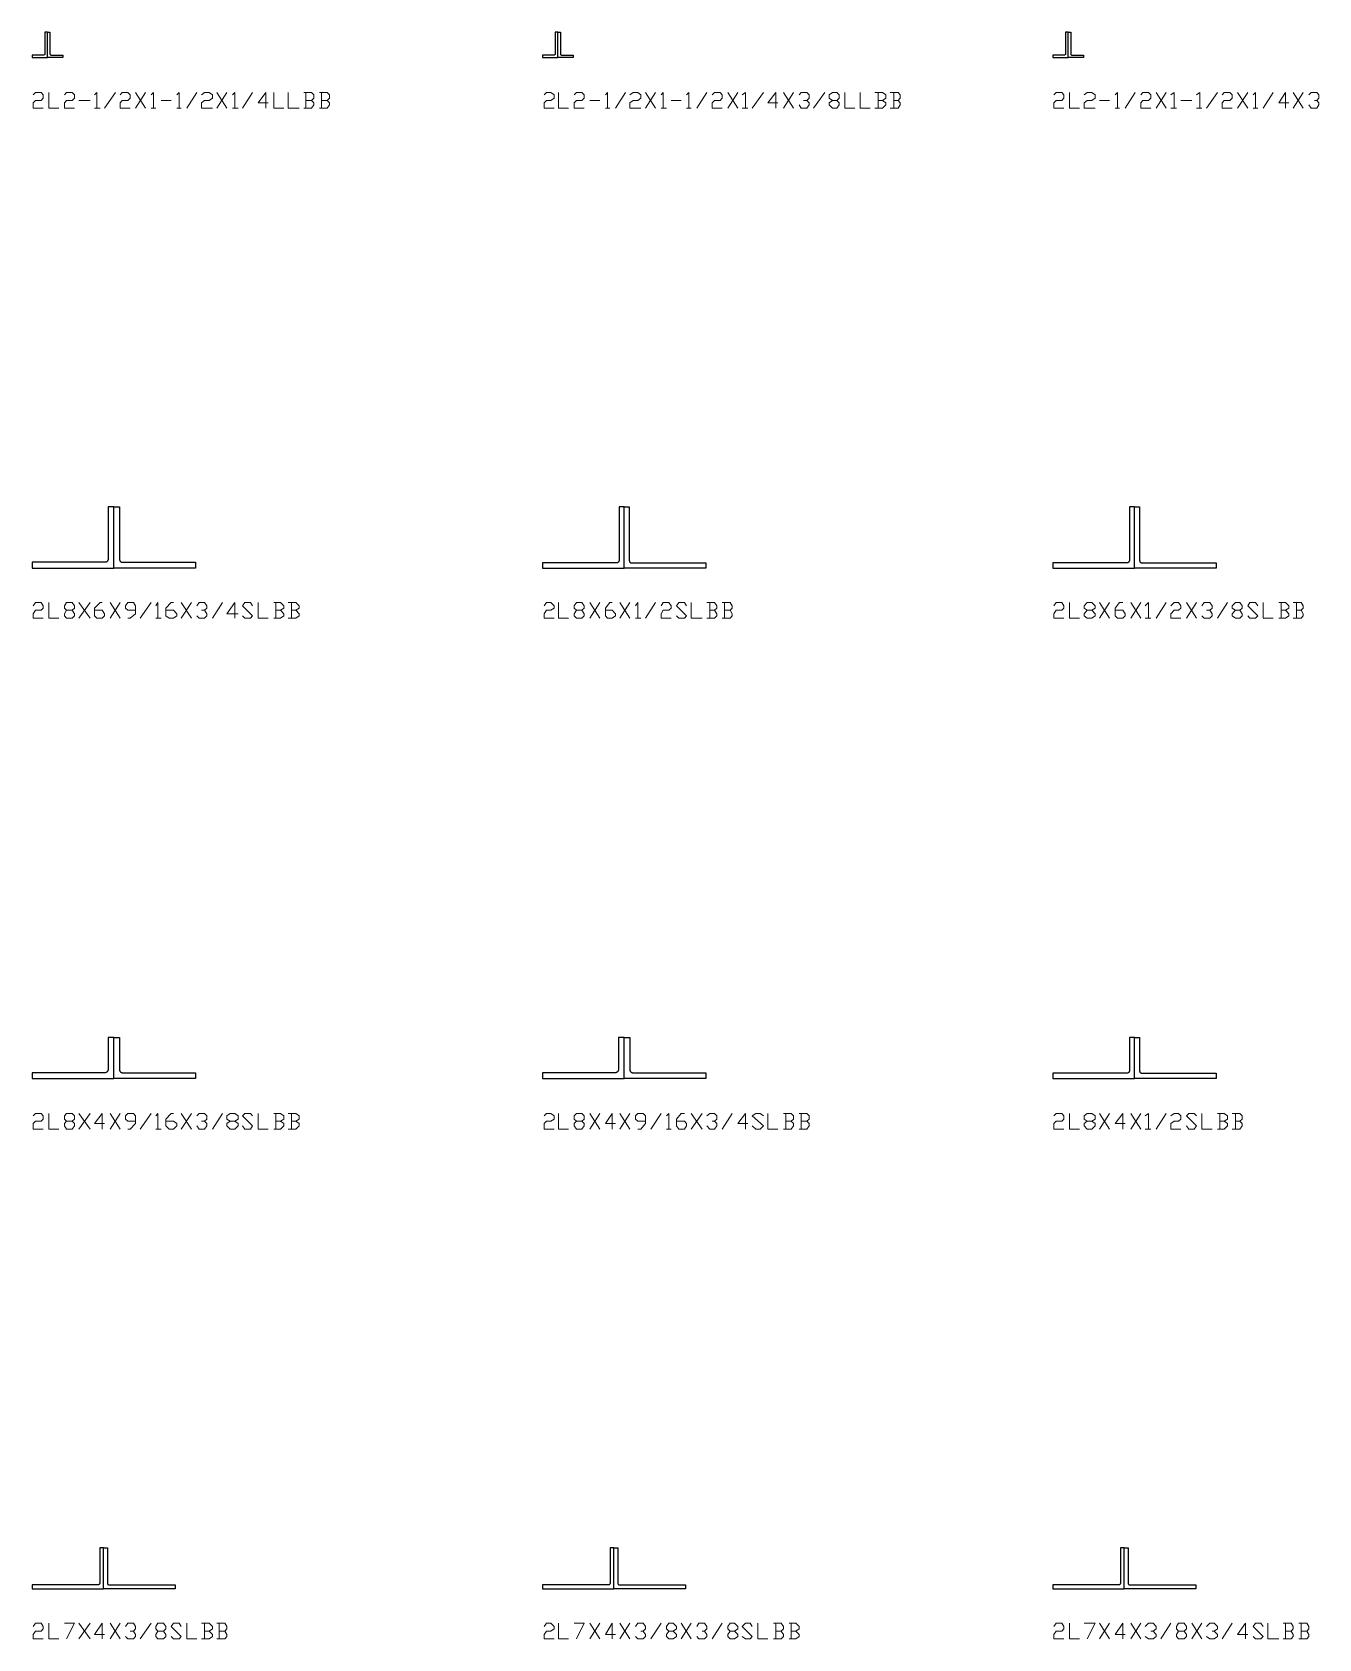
# Model space of a CAD drawing. Header units: inches. Extents: x 0 to 985, y -1555 to 12.
# Drawn here: x 250 to 376.1, y -1154.9 to -997.5 of the extents above; entities that cross this region are included whole.
import ezdxf

# ---------------------------------------------------------------- set-up
doc = ezdxf.new("R2010")
doc.units = ezdxf.units.IN
doc.header["$MEASUREMENT"] = 0
doc.layers.add('AISC_STEEL', color=7, linetype='Continuous')

msp = doc.modelspace()

# ---------------------------------------------------------------- linework, layer by layer
at = {"color": 3, "lineweight": 0}
for points in [[(250.11, -1003.65), (250.33, -1003.43), (250.87, -1003.43), (251.09, -1003.65), (251.09, -1003.98), (250.87, -1004.19), (250.33, -1004.19), (250.11, -1004.41), (250.11, -1004.96), (251.09, -1004.96)], [(251.64, -1003.43), (251.64, -1004.96), (252.62, -1004.96)], [(253.16, -1003.65), (253.38, -1003.43), (253.93, -1003.43), (254.15, -1003.65), (254.15, -1003.98), (253.93, -1004.19), (253.38, -1004.19), (253.16, -1004.41), (253.16, -1004.96), (254.15, -1004.96)], [(254.58, -1004.19), (255.67, -1004.19)], [(256.11, -1003.65), (256.33, -1003.43), (256.33, -1004.96)], [(257.09, -1004.96), (258.18, -1003.43)], [(258.62, -1003.65), (258.83, -1003.43), (259.38, -1003.43), (259.6, -1003.65), (259.6, -1003.98), (259.38, -1004.19), (258.83, -1004.19), (258.62, -1004.41), (258.62, -1004.96), (259.6, -1004.96)], [(260.14, -1004.96), (261.12, -1003.43)], [(260.14, -1003.43), (261.12, -1004.96)], [(261.67, -1003.65), (261.89, -1003.43), (261.89, -1004.96)], [(262.65, -1004.19), (263.63, -1004.19)], [(264.18, -1003.65), (264.4, -1003.43), (264.4, -1004.96)], [(265.16, -1004.96), (266.14, -1003.43)], [(266.58, -1003.65), (266.9, -1003.43), (267.34, -1003.43), (267.67, -1003.65), (267.67, -1003.98), (267.34, -1004.19), (266.9, -1004.19), (266.58, -1004.41), (266.58, -1004.96), (267.67, -1004.96)], [(268.1, -1004.96), (269.09, -1003.43)], [(268.1, -1003.43), (269.09, -1004.96)], [(269.63, -1003.65), (269.85, -1003.43), (269.85, -1004.96)], [(270.61, -1004.96), (271.59, -1003.43)], [(273.12, -1004.41), (272.14, -1004.41), (272.9, -1003.43), (272.9, -1004.96)], [(273.67, -1003.43), (273.67, -1004.96), (274.65, -1004.96)], [(275.08, -1003.43), (275.08, -1004.96), (276.17, -1004.96)], [(277.37, -1004.19), (277.59, -1003.98), (277.59, -1003.65), (277.37, -1003.43), (276.61, -1003.43)], [(276.61, -1004.96), (277.37, -1004.96), (277.59, -1004.63), (277.59, -1004.41), (277.37, -1004.19), (276.83, -1004.19)], [(276.83, -1003.43), (276.83, -1004.96)], [(278.9, -1004.19), (279.12, -1003.98), (279.12, -1003.65), (278.9, -1003.43), (278.14, -1003.43)], [(278.14, -1004.96), (278.9, -1004.96), (279.12, -1004.63), (279.12, -1004.41), (278.9, -1004.19), (278.35, -1004.19)], [(278.35, -1003.43), (278.35, -1004.96)], [(300.17, -1003.65), (300.38, -1003.43), (300.82, -1003.43), (301.15, -1003.65), (301.15, -1003.98), (300.82, -1004.19), (300.38, -1004.19), (300.17, -1004.41), (300.17, -1004.96), (301.15, -1004.96)], [(301.58, -1003.43), (301.58, -1004.96), (302.56, -1004.96)], [(303.11, -1003.65), (303.33, -1003.43), (303.87, -1003.43), (304.09, -1003.65), (304.09, -1003.98), (303.87, -1004.19), (303.33, -1004.19), (303.11, -1004.41), (303.11, -1004.96), (304.09, -1004.96)], [(304.64, -1004.19), (305.62, -1004.19)], [(306.16, -1003.65), (306.38, -1003.43), (306.38, -1004.96)], [(307.14, -1004.96), (308.13, -1003.43)], [(308.56, -1003.65), (308.89, -1003.43), (309.33, -1003.43), (309.65, -1003.65), (309.65, -1003.98), (309.33, -1004.19), (308.89, -1004.19), (308.56, -1004.41), (308.56, -1004.96), (309.65, -1004.96)], [(310.09, -1004.96), (311.07, -1003.43)], [(310.09, -1003.43), (311.07, -1004.96)], [(311.62, -1003.65), (311.83, -1003.43), (311.83, -1004.96)], [(312.6, -1004.19), (313.58, -1004.19)], [(314.12, -1003.65), (314.34, -1003.43), (314.34, -1004.96)], [(315.11, -1004.96), (316.09, -1003.43)], [(316.63, -1003.65), (316.85, -1003.43), (317.4, -1003.43), (317.61, -1003.65), (317.61, -1003.98), (317.4, -1004.19), (316.85, -1004.19), (316.63, -1004.41), (316.63, -1004.96), (317.61, -1004.96)], [(318.16, -1004.96), (319.14, -1003.43)], [(318.16, -1003.43), (319.14, -1004.96)], [(319.58, -1003.65), (319.9, -1003.43), (319.9, -1004.96)], [(320.56, -1004.96), (321.65, -1003.43)], [(323.07, -1004.41), (322.08, -1004.41), (322.85, -1003.43), (322.85, -1004.96)], [(323.61, -1004.96), (324.59, -1003.43)], [(323.61, -1003.43), (324.59, -1004.96)], [(325.14, -1003.65), (325.36, -1003.43), (325.9, -1003.43), (326.12, -1003.65), (326.12, -1003.98), (325.9, -1004.19), (325.57, -1004.19)], [(325.9, -1004.19), (326.12, -1004.41), (326.12, -1004.63), (325.9, -1004.96), (325.36, -1004.96), (325.14, -1004.63)], [(326.56, -1004.96), (327.65, -1003.43)], [(328.85, -1004.19), (329.06, -1004.41), (329.06, -1004.63), (328.85, -1004.96), (328.41, -1004.96), (328.08, -1004.63), (328.08, -1004.41), (328.41, -1004.19), (328.85, -1004.19), (329.06, -1003.98), (329.06, -1003.65), (328.85, -1003.43), (328.41, -1003.43), (328.08, -1003.65), (328.08, -1003.98), (328.41, -1004.19)], [(329.61, -1003.43), (329.61, -1004.96), (330.59, -1004.96)], [(331.14, -1003.43), (331.14, -1004.96), (332.12, -1004.96)], [(333.32, -1004.19), (333.64, -1003.98), (333.64, -1003.65), (333.32, -1003.43), (332.55, -1003.43)], [(332.55, -1004.96), (333.32, -1004.96), (333.64, -1004.63), (333.64, -1004.41), (333.32, -1004.19), (332.88, -1004.19)], [(332.88, -1003.43), (332.88, -1004.96)], [(334.84, -1004.19), (335.06, -1003.98), (335.06, -1003.65), (334.84, -1003.43), (334.08, -1003.43)], [(334.08, -1004.96), (334.84, -1004.96), (335.06, -1004.63), (335.06, -1004.41), (334.84, -1004.19), (334.41, -1004.19)], [(334.41, -1003.43), (334.41, -1004.96)], [(350.11, -1003.65), (350.33, -1003.43), (350.87, -1003.43), (351.09, -1003.65), (351.09, -1003.98), (350.87, -1004.19), (350.33, -1004.19), (350.11, -1004.41), (350.11, -1004.96), (351.09, -1004.96)], [(351.64, -1003.43), (351.64, -1004.96), (352.62, -1004.96)], [(353.06, -1003.65), (353.38, -1003.43), (353.82, -1003.43), (354.15, -1003.65), (354.15, -1003.98), (353.82, -1004.19), (353.38, -1004.19), (353.06, -1004.41), (353.06, -1004.96), (354.15, -1004.96)], [(354.58, -1004.19), (355.56, -1004.19)], [(356.11, -1003.65), (356.33, -1003.43), (356.33, -1004.96)], [(357.09, -1004.96), (358.07, -1003.43)], [(358.62, -1003.65), (358.83, -1003.43), (359.38, -1003.43), (359.6, -1003.65), (359.6, -1003.98), (359.38, -1004.19), (358.83, -1004.19), (358.62, -1004.41), (358.62, -1004.96), (359.6, -1004.96)], [(360.14, -1004.96), (361.12, -1003.43)], [(360.14, -1003.43), (361.12, -1004.96)], [(361.56, -1003.65), (361.89, -1003.43), (361.89, -1004.96)], [(362.54, -1004.19), (363.63, -1004.19)], [(364.07, -1003.65), (364.4, -1003.43), (364.4, -1004.96)], [(365.05, -1004.96), (366.14, -1003.43)], [(366.58, -1003.65), (366.8, -1003.43), (367.34, -1003.43), (367.56, -1003.65), (367.56, -1003.98), (367.34, -1004.19), (366.8, -1004.19), (366.58, -1004.41), (366.58, -1004.96), (367.56, -1004.96)], [(368.1, -1004.96), (369.09, -1003.43)], [(368.1, -1003.43), (369.09, -1004.96)], [(369.63, -1003.65), (369.85, -1003.43), (369.85, -1004.96)], [(370.61, -1004.96), (371.59, -1003.43)], [(373.12, -1004.41), (372.14, -1004.41), (372.79, -1003.43), (372.79, -1004.96)], [(373.56, -1004.96), (374.54, -1003.43)], [(373.56, -1003.43), (374.54, -1004.96)], [(375.08, -1003.65), (375.3, -1003.43), (375.85, -1003.43), (376.07, -1003.65), (376.07, -1003.98), (375.85, -1004.19), (375.63, -1004.19)], [(375.85, -1004.19), (376.07, -1004.41), (376.07, -1004.63), (375.85, -1004.96), (375.3, -1004.96), (375.08, -1004.63)], [(256.11, -1004.96), (256.65, -1004.96)], [(261.67, -1004.96), (262.11, -1004.96)], [(264.18, -1004.96), (264.61, -1004.96)], [(269.63, -1004.96), (270.18, -1004.96)], [(306.16, -1004.96), (306.6, -1004.96)], [(311.62, -1004.96), (312.16, -1004.96)], [(314.12, -1004.96), (314.56, -1004.96)], [(319.58, -1004.96), (320.12, -1004.96)], [(356.11, -1004.96), (356.54, -1004.96)], [(361.56, -1004.96), (362.11, -1004.96)], [(364.07, -1004.96), (364.61, -1004.96)], [(369.63, -1004.96), (370.07, -1004.96)], [(250.11, -1053.7), (250.33, -1053.38), (250.87, -1053.38), (251.09, -1053.7), (251.09, -1053.92), (250.87, -1054.14), (250.33, -1054.14), (250.11, -1054.47), (250.11, -1054.9), (251.09, -1054.9)], [(251.64, -1053.38), (251.64, -1054.9), (252.62, -1054.9)], [(253.93, -1054.14), (254.15, -1054.47), (254.15, -1054.68), (253.93, -1054.9), (253.38, -1054.9), (253.16, -1054.68), (253.16, -1054.47), (253.38, -1054.14), (253.93, -1054.14), (254.15, -1053.92), (254.15, -1053.7), (253.93, -1053.38), (253.38, -1053.38), (253.16, -1053.7), (253.16, -1053.92), (253.38, -1054.14)], [(254.58, -1054.9), (255.67, -1053.38)], [(254.58, -1053.38), (255.67, -1054.9)], [(256.11, -1054.14), (256.87, -1054.14), (257.09, -1054.47), (257.09, -1054.68), (256.87, -1054.9), (256.33, -1054.9), (256.11, -1054.68), (256.11, -1053.92), (256.65, -1053.38), (256.87, -1053.38)], [(257.64, -1054.9), (258.62, -1053.38)], [(257.64, -1053.38), (258.62, -1054.9)], [(259.38, -1054.9), (259.6, -1054.9), (260.14, -1054.47), (260.14, -1053.7), (259.93, -1053.38), (259.38, -1053.38), (259.16, -1053.7), (259.16, -1053.92), (259.38, -1054.14), (260.14, -1054.14)], [(260.58, -1054.9), (261.67, -1053.38)], [(262.11, -1053.7), (262.32, -1053.38), (262.32, -1054.9)], [(263.09, -1054.14), (263.85, -1054.14), (264.18, -1054.47), (264.18, -1054.68), (263.85, -1054.9), (263.41, -1054.9), (263.09, -1054.68), (263.09, -1053.92), (263.63, -1053.38), (263.85, -1053.38)], [(264.61, -1054.9), (265.6, -1053.38)], [(264.61, -1053.38), (265.6, -1054.9)], [(266.14, -1053.7), (266.36, -1053.38), (266.9, -1053.38), (267.12, -1053.7), (267.12, -1053.92), (266.9, -1054.14), (266.58, -1054.14)], [(266.9, -1054.14), (267.12, -1054.47), (267.12, -1054.68), (266.9, -1054.9), (266.36, -1054.9), (266.14, -1054.68)], [(267.67, -1054.9), (268.65, -1053.38)], [(270.18, -1054.47), (269.09, -1054.47), (269.85, -1053.38), (269.85, -1054.9)], [(270.61, -1054.68), (270.83, -1054.9), (271.38, -1054.9), (271.59, -1054.68), (270.61, -1053.7), (270.83, -1053.38), (271.38, -1053.38), (271.59, -1053.7)], [(272.14, -1053.38), (272.14, -1054.9), (273.12, -1054.9)], [(274.32, -1054.14), (274.65, -1053.92), (274.65, -1053.7), (274.32, -1053.38), (273.67, -1053.38)], [(273.67, -1054.9), (274.32, -1054.9), (274.65, -1054.68), (274.65, -1054.47), (274.32, -1054.14), (273.88, -1054.14)], [(273.88, -1053.38), (273.88, -1054.9)], [(275.85, -1054.14), (276.17, -1053.92), (276.17, -1053.7), (275.85, -1053.38), (275.08, -1053.38)], [(275.08, -1054.9), (275.85, -1054.9), (276.17, -1054.68), (276.17, -1054.47), (275.85, -1054.14), (275.41, -1054.14)], [(275.41, -1053.38), (275.41, -1054.9)], [(300.17, -1053.7), (300.38, -1053.38), (300.82, -1053.38), (301.15, -1053.7), (301.15, -1053.92), (300.82, -1054.14), (300.38, -1054.14), (300.17, -1054.47), (300.17, -1054.9), (301.15, -1054.9)], [(301.58, -1053.38), (301.58, -1054.9), (302.56, -1054.9)], [(303.87, -1054.14), (304.09, -1054.47), (304.09, -1054.68), (303.87, -1054.9), (303.33, -1054.9), (303.11, -1054.68), (303.11, -1054.47), (303.33, -1054.14), (303.87, -1054.14), (304.09, -1053.92), (304.09, -1053.7), (303.87, -1053.38), (303.33, -1053.38), (303.11, -1053.7), (303.11, -1053.92), (303.33, -1054.14)], [(304.64, -1054.9), (305.62, -1053.38)], [(304.64, -1053.38), (305.62, -1054.9)], [(306.16, -1054.14), (306.82, -1054.14), (307.14, -1054.47), (307.14, -1054.68), (306.82, -1054.9), (306.38, -1054.9), (306.16, -1054.68), (306.16, -1053.92), (306.6, -1053.38), (306.82, -1053.38)], [(307.58, -1054.9), (308.56, -1053.38)], [(307.58, -1053.38), (308.56, -1054.9)], [(309.11, -1053.7), (309.33, -1053.38), (309.33, -1054.9)], [(310.09, -1054.9), (311.07, -1053.38)], [(311.62, -1053.7), (311.83, -1053.38), (312.38, -1053.38), (312.6, -1053.7), (312.6, -1053.92), (312.38, -1054.14), (311.83, -1054.14), (311.62, -1054.47), (311.62, -1054.9), (312.6, -1054.9)], [(313.14, -1054.68), (313.36, -1054.9), (313.91, -1054.9), (314.12, -1054.68), (313.14, -1053.7), (313.36, -1053.38), (313.91, -1053.38), (314.12, -1053.7)], [(314.56, -1053.38), (314.56, -1054.9), (315.65, -1054.9)], [(316.85, -1054.14), (317.07, -1053.92), (317.07, -1053.7), (316.85, -1053.38), (316.09, -1053.38)], [(316.09, -1054.9), (316.85, -1054.9), (317.07, -1054.68), (317.07, -1054.47), (316.85, -1054.14), (316.41, -1054.14)], [(316.41, -1053.38), (316.41, -1054.9)], [(318.38, -1054.14), (318.59, -1053.92), (318.59, -1053.7), (318.38, -1053.38), (317.61, -1053.38)], [(317.61, -1054.9), (318.38, -1054.9), (318.59, -1054.68), (318.59, -1054.47), (318.38, -1054.14), (317.83, -1054.14)], [(317.83, -1053.38), (317.83, -1054.9)], [(350.11, -1053.7), (350.33, -1053.38), (350.87, -1053.38), (351.09, -1053.7), (351.09, -1053.92), (350.87, -1054.14), (350.33, -1054.14), (350.11, -1054.47), (350.11, -1054.9), (351.09, -1054.9)], [(351.64, -1053.38), (351.64, -1054.9), (352.62, -1054.9)], [(353.82, -1054.14), (354.15, -1054.47), (354.15, -1054.68), (353.82, -1054.9), (353.38, -1054.9), (353.06, -1054.68), (353.06, -1054.47), (353.38, -1054.14), (353.82, -1054.14), (354.15, -1053.92), (354.15, -1053.7), (353.82, -1053.38), (353.38, -1053.38), (353.06, -1053.7), (353.06, -1053.92), (353.38, -1054.14)], [(354.58, -1054.9), (355.56, -1053.38)], [(354.58, -1053.38), (355.56, -1054.9)], [(356.11, -1054.14), (356.87, -1054.14), (357.09, -1054.47), (357.09, -1054.68), (356.87, -1054.9), (356.33, -1054.9), (356.11, -1054.68), (356.11, -1053.92), (356.54, -1053.38), (356.87, -1053.38)], [(357.64, -1054.9), (358.62, -1053.38)], [(357.64, -1053.38), (358.62, -1054.9)], [(359.05, -1053.7), (359.38, -1053.38), (359.38, -1054.9)], [(360.14, -1054.9), (361.12, -1053.38)], [(361.56, -1053.7), (361.89, -1053.38), (362.32, -1053.38), (362.54, -1053.7), (362.54, -1053.92), (362.32, -1054.14), (361.89, -1054.14), (361.56, -1054.47), (361.56, -1054.9), (362.54, -1054.9)], [(363.09, -1054.9), (364.07, -1053.38)], [(363.09, -1053.38), (364.07, -1054.9)], [(364.61, -1053.7), (364.83, -1053.38), (365.38, -1053.38), (365.6, -1053.7), (365.6, -1053.92), (365.38, -1054.14), (365.05, -1054.14)], [(365.38, -1054.14), (365.6, -1054.47), (365.6, -1054.68), (365.38, -1054.9), (364.83, -1054.9), (364.61, -1054.68)], [(366.14, -1054.9), (367.12, -1053.38)], [(368.32, -1054.14), (368.54, -1054.47), (368.54, -1054.68), (368.32, -1054.9), (367.89, -1054.9), (367.56, -1054.68), (367.56, -1054.47), (367.89, -1054.14), (368.32, -1054.14), (368.54, -1053.92), (368.54, -1053.7), (368.32, -1053.38), (367.89, -1053.38), (367.56, -1053.7), (367.56, -1053.92), (367.89, -1054.14)], [(369.09, -1054.68), (369.3, -1054.9), (369.85, -1054.9), (370.07, -1054.68), (369.09, -1053.7), (369.3, -1053.38), (369.85, -1053.38), (370.07, -1053.7)], [(370.61, -1053.38), (370.61, -1054.9), (371.59, -1054.9)], [(372.79, -1054.14), (373.12, -1053.92), (373.12, -1053.7), (372.79, -1053.38), (372.14, -1053.38)], [(372.14, -1054.9), (372.79, -1054.9), (373.12, -1054.68), (373.12, -1054.47), (372.79, -1054.14), (372.36, -1054.14)], [(372.36, -1053.38), (372.36, -1054.9)], [(374.32, -1054.14), (374.54, -1053.92), (374.54, -1053.7), (374.32, -1053.38), (373.56, -1053.38)], [(373.56, -1054.9), (374.32, -1054.9), (374.54, -1054.68), (374.54, -1054.47), (374.32, -1054.14), (373.88, -1054.14)], [(373.88, -1053.38), (373.88, -1054.9)], [(262.11, -1054.9), (262.65, -1054.9)], [(309.11, -1054.9), (309.65, -1054.9)], [(359.05, -1054.9), (359.6, -1054.9)], [(250.11, -1103.65), (250.33, -1103.43), (250.87, -1103.43), (251.09, -1103.65), (251.09, -1103.98), (250.87, -1104.19), (250.33, -1104.19), (250.11, -1104.41), (250.11, -1104.96), (251.09, -1104.96)], [(251.64, -1103.43), (251.64, -1104.96), (252.62, -1104.96)], [(253.93, -1104.19), (254.15, -1104.41), (254.15, -1104.63), (253.93, -1104.96), (253.38, -1104.96), (253.16, -1104.63), (253.16, -1104.41), (253.38, -1104.19), (253.93, -1104.19), (254.15, -1103.98), (254.15, -1103.65), (253.93, -1103.43), (253.38, -1103.43), (253.16, -1103.65), (253.16, -1103.98), (253.38, -1104.19)], [(254.58, -1104.96), (255.67, -1103.43)], [(254.58, -1103.43), (255.67, -1104.96)], [(257.09, -1104.41), (256.11, -1104.41), (256.87, -1103.43), (256.87, -1104.96)], [(257.64, -1104.96), (258.62, -1103.43)], [(257.64, -1103.43), (258.62, -1104.96)], [(259.38, -1104.96), (259.6, -1104.96), (260.14, -1104.41), (260.14, -1103.65), (259.93, -1103.43), (259.38, -1103.43), (259.16, -1103.65), (259.16, -1103.98), (259.38, -1104.19), (260.14, -1104.19)], [(260.58, -1104.96), (261.67, -1103.43)], [(262.11, -1103.65), (262.32, -1103.43), (262.32, -1104.96)], [(262.11, -1104.96), (262.65, -1104.96)], [(263.09, -1104.19), (263.85, -1104.19), (264.18, -1104.41), (264.18, -1104.63), (263.85, -1104.96), (263.41, -1104.96), (263.09, -1104.63), (263.09, -1103.98), (263.63, -1103.43), (263.85, -1103.43)], [(264.61, -1104.96), (265.6, -1103.43)], [(264.61, -1103.43), (265.6, -1104.96)], [(266.14, -1103.65), (266.36, -1103.43), (266.9, -1103.43), (267.12, -1103.65), (267.12, -1103.98), (266.9, -1104.19), (266.58, -1104.19)], [(266.9, -1104.19), (267.12, -1104.41), (267.12, -1104.63), (266.9, -1104.96), (266.36, -1104.96), (266.14, -1104.63)], [(267.67, -1104.96), (268.65, -1103.43)], [(269.85, -1104.19), (270.18, -1104.41), (270.18, -1104.63), (269.85, -1104.96), (269.41, -1104.96), (269.09, -1104.63), (269.09, -1104.41), (269.41, -1104.19), (269.85, -1104.19), (270.18, -1103.98), (270.18, -1103.65), (269.85, -1103.43), (269.41, -1103.43), (269.09, -1103.65), (269.09, -1103.98), (269.41, -1104.19)], [(270.61, -1104.63), (270.83, -1104.96), (271.38, -1104.96), (271.59, -1104.63), (270.61, -1103.65), (270.83, -1103.43), (271.38, -1103.43), (271.59, -1103.65)], [(272.14, -1103.43), (272.14, -1104.96), (273.12, -1104.96)], [(274.32, -1104.19), (274.65, -1103.98), (274.65, -1103.65), (274.32, -1103.43), (273.67, -1103.43)], [(273.67, -1104.96), (274.32, -1104.96), (274.65, -1104.63), (274.65, -1104.41), (274.32, -1104.19), (273.88, -1104.19)], [(273.88, -1103.43), (273.88, -1104.96)], [(275.85, -1104.19), (276.17, -1103.98), (276.17, -1103.65), (275.85, -1103.43), (275.08, -1103.43)], [(275.08, -1104.96), (275.85, -1104.96), (276.17, -1104.63), (276.17, -1104.41), (275.85, -1104.19), (275.41, -1104.19)], [(275.41, -1103.43), (275.41, -1104.96)], [(300.17, -1103.65), (300.38, -1103.43), (300.82, -1103.43), (301.15, -1103.65), (301.15, -1103.98), (300.82, -1104.19), (300.38, -1104.19), (300.17, -1104.41), (300.17, -1104.96), (301.15, -1104.96)], [(301.58, -1103.43), (301.58, -1104.96), (302.56, -1104.96)], [(303.87, -1104.19), (304.09, -1104.41), (304.09, -1104.63), (303.87, -1104.96), (303.33, -1104.96), (303.11, -1104.63), (303.11, -1104.41), (303.33, -1104.19), (303.87, -1104.19), (304.09, -1103.98), (304.09, -1103.65), (303.87, -1103.43), (303.33, -1103.43), (303.11, -1103.65), (303.11, -1103.98), (303.33, -1104.19)], [(304.64, -1104.96), (305.62, -1103.43)], [(304.64, -1103.43), (305.62, -1104.96)], [(307.14, -1104.41), (306.16, -1104.41), (306.82, -1103.43), (306.82, -1104.96)], [(307.58, -1104.96), (308.56, -1103.43)], [(307.58, -1103.43), (308.56, -1104.96)], [(309.33, -1104.96), (309.65, -1104.96), (310.09, -1104.41), (310.09, -1103.65), (309.87, -1103.43), (309.33, -1103.43), (309.11, -1103.65), (309.11, -1103.98), (309.33, -1104.19), (310.09, -1104.19)], [(310.63, -1104.96), (311.62, -1103.43)], [(312.16, -1103.65), (312.38, -1103.43), (312.38, -1104.96)], [(312.16, -1104.96), (312.6, -1104.96)], [(313.14, -1104.19), (313.91, -1104.19), (314.12, -1104.41), (314.12, -1104.63), (313.91, -1104.96), (313.36, -1104.96), (313.14, -1104.63), (313.14, -1103.98), (313.58, -1103.43), (313.91, -1103.43)], [(314.56, -1104.96), (315.65, -1103.43)], [(314.56, -1103.43), (315.65, -1104.96)], [(316.09, -1103.65), (316.41, -1103.43), (316.85, -1103.43), (317.07, -1103.65), (317.07, -1103.98), (316.85, -1104.19), (316.63, -1104.19)], [(316.85, -1104.19), (317.07, -1104.41), (317.07, -1104.63), (316.85, -1104.96), (316.41, -1104.96), (316.09, -1104.63)], [(317.61, -1104.96), (318.59, -1103.43)], [(320.12, -1104.41), (319.14, -1104.41), (319.9, -1103.43), (319.9, -1104.96)], [(320.56, -1104.63), (320.89, -1104.96), (321.32, -1104.96), (321.65, -1104.63), (320.56, -1103.65), (320.89, -1103.43), (321.32, -1103.43), (321.65, -1103.65)], [(322.08, -1103.43), (322.08, -1104.96), (323.07, -1104.96)], [(324.37, -1104.19), (324.59, -1103.98), (324.59, -1103.65), (324.37, -1103.43), (323.61, -1103.43)], [(323.61, -1104.96), (324.37, -1104.96), (324.59, -1104.63), (324.59, -1104.41), (324.37, -1104.19), (323.83, -1104.19)], [(323.83, -1103.43), (323.83, -1104.96)], [(325.9, -1104.19), (326.12, -1103.98), (326.12, -1103.65), (325.9, -1103.43), (325.14, -1103.43)], [(325.14, -1104.96), (325.9, -1104.96), (326.12, -1104.63), (326.12, -1104.41), (325.9, -1104.19), (325.36, -1104.19)], [(325.36, -1103.43), (325.36, -1104.96)], [(350.11, -1103.65), (350.33, -1103.43), (350.87, -1103.43), (351.09, -1103.65), (351.09, -1103.98), (350.87, -1104.19), (350.33, -1104.19), (350.11, -1104.41), (350.11, -1104.96), (351.09, -1104.96)], [(351.64, -1103.43), (351.64, -1104.96), (352.62, -1104.96)], [(353.82, -1104.19), (354.15, -1104.41), (354.15, -1104.63), (353.82, -1104.96), (353.38, -1104.96), (353.06, -1104.63), (353.06, -1104.41), (353.38, -1104.19), (353.82, -1104.19), (354.15, -1103.98), (354.15, -1103.65), (353.82, -1103.43), (353.38, -1103.43), (353.06, -1103.65), (353.06, -1103.98), (353.38, -1104.19)], [(354.58, -1104.96), (355.56, -1103.43)], [(354.58, -1103.43), (355.56, -1104.96)], [(357.09, -1104.41), (356.11, -1104.41), (356.87, -1103.43), (356.87, -1104.96)], [(357.64, -1104.96), (358.62, -1103.43)], [(357.64, -1103.43), (358.62, -1104.96)], [(359.05, -1103.65), (359.38, -1103.43), (359.38, -1104.96)], [(359.05, -1104.96), (359.6, -1104.96)], [(360.14, -1104.96), (361.12, -1103.43)], [(361.56, -1103.65), (361.89, -1103.43), (362.32, -1103.43), (362.54, -1103.65), (362.54, -1103.98), (362.32, -1104.19), (361.89, -1104.19), (361.56, -1104.41), (361.56, -1104.96), (362.54, -1104.96)], [(363.09, -1104.63), (363.31, -1104.96), (363.85, -1104.96), (364.07, -1104.63), (363.09, -1103.65), (363.31, -1103.43), (363.85, -1103.43), (364.07, -1103.65)], [(364.61, -1103.43), (364.61, -1104.96), (365.6, -1104.96)], [(366.8, -1104.19), (367.12, -1103.98), (367.12, -1103.65), (366.8, -1103.43), (366.14, -1103.43)], [(366.14, -1104.96), (366.8, -1104.96), (367.12, -1104.63), (367.12, -1104.41), (366.8, -1104.19), (366.36, -1104.19)], [(366.36, -1103.43), (366.36, -1104.96)], [(368.32, -1104.19), (368.54, -1103.98), (368.54, -1103.65), (368.32, -1103.43), (367.56, -1103.43)], [(367.56, -1104.96), (368.32, -1104.96), (368.54, -1104.63), (368.54, -1104.41), (368.32, -1104.19), (367.89, -1104.19)], [(367.89, -1103.43), (367.89, -1104.96)], [(250.11, -1153.7), (250.33, -1153.38), (250.87, -1153.38), (251.09, -1153.7), (251.09, -1153.92), (250.87, -1154.14), (250.33, -1154.14), (250.11, -1154.47), (250.11, -1154.9), (251.09, -1154.9)], [(251.64, -1153.38), (251.64, -1154.9), (252.62, -1154.9)], [(253.16, -1153.38), (254.15, -1153.38), (253.38, -1154.9)], [(254.58, -1154.9), (255.67, -1153.38)], [(254.58, -1153.38), (255.67, -1154.9)], [(257.09, -1154.47), (256.11, -1154.47), (256.87, -1153.38), (256.87, -1154.9)], [(257.64, -1154.9), (258.62, -1153.38)], [(257.64, -1153.38), (258.62, -1154.9)], [(259.16, -1153.7), (259.38, -1153.38), (259.93, -1153.38), (260.14, -1153.7), (260.14, -1153.92), (259.93, -1154.14), (259.6, -1154.14)], [(260.58, -1154.9), (261.67, -1153.38)], [(262.87, -1154.14), (263.09, -1154.47), (263.09, -1154.68), (262.87, -1154.9), (262.32, -1154.9), (262.11, -1154.68), (262.11, -1154.47), (262.32, -1154.14), (262.87, -1154.14), (263.09, -1153.92), (263.09, -1153.7), (262.87, -1153.38), (262.32, -1153.38), (262.11, -1153.7), (262.11, -1153.92), (262.32, -1154.14)], [(263.63, -1154.68), (263.85, -1154.9), (264.4, -1154.9), (264.61, -1154.68), (263.63, -1153.7), (263.85, -1153.38), (264.4, -1153.38), (264.61, -1153.7)], [(265.16, -1153.38), (265.16, -1154.9), (266.14, -1154.9)], [(267.34, -1154.14), (267.67, -1153.92), (267.67, -1153.7), (267.34, -1153.38), (266.58, -1153.38)], [(266.9, -1153.38), (266.9, -1154.9)], [(268.87, -1154.14), (269.09, -1153.92), (269.09, -1153.7), (268.87, -1153.38), (268.1, -1153.38)], [(268.32, -1153.38), (268.32, -1154.9)], [(300.17, -1153.7), (300.38, -1153.38), (300.82, -1153.38), (301.15, -1153.7), (301.15, -1153.92), (300.82, -1154.14), (300.38, -1154.14), (300.17, -1154.47), (300.17, -1154.9), (301.15, -1154.9)], [(301.58, -1153.38), (301.58, -1154.9), (302.56, -1154.9)], [(303.11, -1153.38), (304.09, -1153.38), (303.33, -1154.9)], [(304.64, -1154.9), (305.62, -1153.38)], [(304.64, -1153.38), (305.62, -1154.9)], [(307.14, -1154.47), (306.16, -1154.47), (306.82, -1153.38), (306.82, -1154.9)], [(307.58, -1154.9), (308.56, -1153.38)], [(307.58, -1153.38), (308.56, -1154.9)], [(309.11, -1153.7), (309.33, -1153.38), (309.87, -1153.38), (310.09, -1153.7), (310.09, -1153.92), (309.87, -1154.14), (309.65, -1154.14)], [(310.63, -1154.9), (311.62, -1153.38)], [(312.82, -1154.14), (313.14, -1154.47), (313.14, -1154.68), (312.82, -1154.9), (312.38, -1154.9), (312.16, -1154.68), (312.16, -1154.47), (312.38, -1154.14), (312.82, -1154.14), (313.14, -1153.92), (313.14, -1153.7), (312.82, -1153.38), (312.38, -1153.38), (312.16, -1153.7), (312.16, -1153.92), (312.38, -1154.14)], [(313.58, -1154.9), (314.56, -1153.38)], [(313.58, -1153.38), (314.56, -1154.9)], [(315.11, -1153.7), (315.32, -1153.38), (315.87, -1153.38), (316.09, -1153.7), (316.09, -1153.92), (315.87, -1154.14), (315.65, -1154.14)], [(316.63, -1154.9), (317.61, -1153.38)], [(318.81, -1154.14), (319.14, -1154.47), (319.14, -1154.68), (318.81, -1154.9), (318.38, -1154.9), (318.16, -1154.68), (318.16, -1154.47), (318.38, -1154.14), (318.81, -1154.14), (319.14, -1153.92), (319.14, -1153.7), (318.81, -1153.38), (318.38, -1153.38), (318.16, -1153.7), (318.16, -1153.92), (318.38, -1154.14)], [(319.58, -1154.68), (319.9, -1154.9), (320.34, -1154.9), (320.56, -1154.68), (319.58, -1153.7), (319.9, -1153.38), (320.34, -1153.38), (320.56, -1153.7)], [(321.1, -1153.38), (321.1, -1154.9), (322.08, -1154.9)], [(323.39, -1154.14), (323.61, -1153.92), (323.61, -1153.7), (323.39, -1153.38), (322.63, -1153.38)], [(322.85, -1153.38), (322.85, -1154.9)], [(324.81, -1154.14), (325.14, -1153.92), (325.14, -1153.7), (324.81, -1153.38), (324.16, -1153.38)], [(324.37, -1153.38), (324.37, -1154.9)], [(350.11, -1153.7), (350.33, -1153.38), (350.87, -1153.38), (351.09, -1153.7), (351.09, -1153.92), (350.87, -1154.14), (350.33, -1154.14), (350.11, -1154.47), (350.11, -1154.9), (351.09, -1154.9)], [(351.64, -1153.38), (351.64, -1154.9), (352.62, -1154.9)], [(353.06, -1153.38), (354.15, -1153.38), (353.38, -1154.9)], [(354.58, -1154.9), (355.56, -1153.38)], [(354.58, -1153.38), (355.56, -1154.9)], [(357.09, -1154.47), (356.11, -1154.47), (356.87, -1153.38), (356.87, -1154.9)], [(357.64, -1154.9), (358.62, -1153.38)], [(357.64, -1153.38), (358.62, -1154.9)], [(359.05, -1153.7), (359.38, -1153.38), (359.82, -1153.38), (360.14, -1153.7), (360.14, -1153.92), (359.82, -1154.14), (359.6, -1154.14)], [(360.58, -1154.9), (361.56, -1153.38)], [(362.87, -1154.14), (363.09, -1154.47), (363.09, -1154.68), (362.87, -1154.9), (362.32, -1154.9), (362.11, -1154.68), (362.11, -1154.47), (362.32, -1154.14), (362.87, -1154.14), (363.09, -1153.92), (363.09, -1153.7), (362.87, -1153.38), (362.32, -1153.38), (362.11, -1153.7), (362.11, -1153.92), (362.32, -1154.14)], [(363.63, -1154.9), (364.61, -1153.38)], [(363.63, -1153.38), (364.61, -1154.9)], [(365.05, -1153.7), (365.38, -1153.38), (365.81, -1153.38), (366.14, -1153.7), (366.14, -1153.92), (365.81, -1154.14), (365.6, -1154.14)], [(366.58, -1154.9), (367.56, -1153.38)], [(369.09, -1154.47), (368.1, -1154.47), (368.87, -1153.38), (368.87, -1154.9)], [(369.63, -1154.68), (369.85, -1154.9), (370.39, -1154.9), (370.61, -1154.68), (369.63, -1153.7), (369.85, -1153.38), (370.39, -1153.38), (370.61, -1153.7)], [(371.05, -1153.38), (371.05, -1154.9), (372.14, -1154.9)], [(373.34, -1154.14), (373.56, -1153.92), (373.56, -1153.7), (373.34, -1153.38), (372.58, -1153.38)], [(372.79, -1153.38), (372.79, -1154.9)], [(374.87, -1154.14), (375.08, -1153.92), (375.08, -1153.7), (374.87, -1153.38), (374.1, -1153.38)], [(374.32, -1153.38), (374.32, -1154.9)], [(259.93, -1154.14), (260.14, -1154.47), (260.14, -1154.68), (259.93, -1154.9), (259.38, -1154.9), (259.16, -1154.68)], [(266.58, -1154.9), (267.34, -1154.9), (267.67, -1154.68), (267.67, -1154.47), (267.34, -1154.14), (266.9, -1154.14)], [(268.1, -1154.9), (268.87, -1154.9), (269.09, -1154.68), (269.09, -1154.47), (268.87, -1154.14), (268.32, -1154.14)], [(309.87, -1154.14), (310.09, -1154.47), (310.09, -1154.68), (309.87, -1154.9), (309.33, -1154.9), (309.11, -1154.68)], [(315.87, -1154.14), (316.09, -1154.47), (316.09, -1154.68), (315.87, -1154.9), (315.32, -1154.9), (315.11, -1154.68)], [(322.63, -1154.9), (323.39, -1154.9), (323.61, -1154.68), (323.61, -1154.47), (323.39, -1154.14), (322.85, -1154.14)], [(324.16, -1154.9), (324.81, -1154.9), (325.14, -1154.68), (325.14, -1154.47), (324.81, -1154.14), (324.37, -1154.14)], [(359.82, -1154.14), (360.14, -1154.47), (360.14, -1154.68), (359.82, -1154.9), (359.38, -1154.9), (359.05, -1154.68)], [(365.81, -1154.14), (366.14, -1154.47), (366.14, -1154.68), (365.81, -1154.9), (365.38, -1154.9), (365.05, -1154.68)], [(372.58, -1154.9), (373.34, -1154.9), (373.56, -1154.68), (373.56, -1154.47), (373.34, -1154.14), (372.79, -1154.14)], [(374.1, -1154.9), (374.87, -1154.9), (375.08, -1154.68), (375.08, -1154.47), (374.87, -1154.14), (374.32, -1154.14)]]:
    msp.add_lwpolyline(points, dxfattribs=at)
at = {"layer": 'AISC_STEEL'}
for points in [[(250, -1000), (251.5, -1000), (251.5, -997.5), (251.25, -997.5), (251.25, -999.62), (251.25, -999.64), (251.25, -999.66), (251.24, -999.67), (251.23, -999.69), (251.22, -999.7), (251.21, -999.71), (251.2, -999.72), (251.19, -999.73), (251.17, -999.74), (251.16, -999.75), (251.14, -999.75), (251.12, -999.75), (250, -999.75)], [(253, -1000), (251.5, -1000), (251.5, -997.5), (251.75, -997.5), (251.75, -999.62), (251.75, -999.64), (251.75, -999.66), (251.76, -999.67), (251.77, -999.69), (251.78, -999.7), (251.79, -999.71), (251.8, -999.72), (251.81, -999.73), (251.83, -999.74), (251.84, -999.75), (251.86, -999.75), (251.88, -999.75), (253, -999.75)], [(300, -1000), (301.5, -1000), (301.5, -997.5), (301.25, -997.5), (301.25, -999.62), (301.25, -999.64), (301.25, -999.66), (301.24, -999.67), (301.23, -999.69), (301.22, -999.7), (301.21, -999.71), (301.2, -999.72), (301.19, -999.73), (301.17, -999.74), (301.16, -999.75), (301.14, -999.75), (301.12, -999.75), (300, -999.75)], [(303, -1000), (301.5, -1000), (301.5, -997.5), (301.75, -997.5), (301.75, -999.62), (301.75, -999.64), (301.75, -999.66), (301.76, -999.67), (301.77, -999.69), (301.78, -999.7), (301.79, -999.71), (301.8, -999.72), (301.81, -999.73), (301.83, -999.74), (301.84, -999.75), (301.86, -999.75), (301.88, -999.75), (303, -999.75)], [(350, -1000), (351.5, -1000), (351.5, -997.5), (351.25, -997.5), (351.25, -999.62), (351.25, -999.64), (351.25, -999.66), (351.24, -999.67), (351.23, -999.69), (351.22, -999.7), (351.21, -999.71), (351.2, -999.72), (351.19, -999.73), (351.17, -999.74), (351.16, -999.75), (351.14, -999.75), (351.12, -999.75), (350, -999.75)], [(353, -1000), (351.5, -1000), (351.5, -997.5), (351.75, -997.5), (351.75, -999.62), (351.75, -999.64), (351.75, -999.66), (351.76, -999.67), (351.77, -999.69), (351.78, -999.7), (351.79, -999.71), (351.8, -999.72), (351.81, -999.73), (351.83, -999.74), (351.84, -999.75), (351.86, -999.75), (351.88, -999.75), (353, -999.75)], [(250, -1050), (258, -1050), (258, -1044), (257.44, -1044), (257.44, -1049.16), (257.44, -1049.18), (257.43, -1049.21), (257.42, -1049.24), (257.41, -1049.27), (257.4, -1049.3), (257.38, -1049.32), (257.36, -1049.34), (257.34, -1049.36), (257.32, -1049.38), (257.3, -1049.4), (257.27, -1049.41), (257.24, -1049.42), (257.21, -1049.43), (257.18, -1049.44), (257.16, -1049.44), (250, -1049.44)], [(266, -1050), (258, -1050), (258, -1044), (258.56, -1044), (258.56, -1049.16), (258.56, -1049.18), (258.57, -1049.21), (258.58, -1049.24), (258.59, -1049.27), (258.6, -1049.3), (258.62, -1049.32), (258.64, -1049.34), (258.66, -1049.36), (258.68, -1049.38), (258.7, -1049.4), (258.73, -1049.41), (258.76, -1049.42), (258.79, -1049.43), (258.82, -1049.44), (258.84, -1049.44), (266, -1049.44)], [(300, -1050), (308, -1050), (308, -1044), (307.5, -1044), (307.5, -1049.25), (307.5, -1049.28), (307.49, -1049.31), (307.49, -1049.33), (307.48, -1049.36), (307.46, -1049.38), (307.45, -1049.41), (307.43, -1049.43), (307.41, -1049.45), (307.38, -1049.46), (307.36, -1049.48), (307.33, -1049.49), (307.31, -1049.49), (307.28, -1049.5), (307.25, -1049.5), (300, -1049.5)], [(316, -1050), (308, -1050), (308, -1044), (308.5, -1044), (308.5, -1049.25), (308.5, -1049.28), (308.51, -1049.31), (308.51, -1049.33), (308.52, -1049.36), (308.54, -1049.38), (308.55, -1049.41), (308.57, -1049.43), (308.59, -1049.45), (308.62, -1049.46), (308.64, -1049.48), (308.67, -1049.49), (308.69, -1049.49), (308.72, -1049.5), (308.75, -1049.5), (316, -1049.5)], [(350, -1050), (358, -1050), (358, -1044), (357.5, -1044), (357.5, -1049.25), (357.5, -1049.28), (357.49, -1049.31), (357.49, -1049.33), (357.48, -1049.36), (357.46, -1049.38), (357.45, -1049.41), (357.43, -1049.43), (357.41, -1049.45), (357.38, -1049.46), (357.36, -1049.48), (357.33, -1049.49), (357.31, -1049.49), (357.28, -1049.5), (357.25, -1049.5), (350, -1049.5)], [(366, -1050), (358, -1050), (358, -1044), (358.5, -1044), (358.5, -1049.25), (358.5, -1049.28), (358.51, -1049.31), (358.51, -1049.33), (358.52, -1049.36), (358.54, -1049.38), (358.55, -1049.41), (358.57, -1049.43), (358.59, -1049.45), (358.62, -1049.46), (358.64, -1049.48), (358.67, -1049.49), (358.69, -1049.49), (358.72, -1049.5), (358.75, -1049.5), (366, -1049.5)], [(250, -1100), (258, -1100), (258, -1096), (257.44, -1096), (257.44, -1099.16), (257.44, -1099.18), (257.43, -1099.21), (257.42, -1099.24), (257.41, -1099.27), (257.4, -1099.3), (257.38, -1099.32), (257.36, -1099.34), (257.34, -1099.36), (257.32, -1099.38), (257.3, -1099.4), (257.27, -1099.41), (257.24, -1099.42), (257.21, -1099.43), (257.18, -1099.44), (257.16, -1099.44), (250, -1099.44)], [(266, -1100), (258, -1100), (258, -1096), (258.56, -1096), (258.56, -1099.16), (258.56, -1099.18), (258.57, -1099.21), (258.58, -1099.24), (258.59, -1099.27), (258.6, -1099.3), (258.62, -1099.32), (258.64, -1099.34), (258.66, -1099.36), (258.68, -1099.38), (258.7, -1099.4), (258.73, -1099.41), (258.76, -1099.42), (258.79, -1099.43), (258.82, -1099.44), (258.84, -1099.44), (266, -1099.44)], [(300, -1100), (308, -1100), (308, -1096), (307.44, -1096), (307.44, -1099.16), (307.44, -1099.18), (307.43, -1099.21), (307.42, -1099.24), (307.41, -1099.27), (307.4, -1099.3), (307.38, -1099.32), (307.36, -1099.34), (307.34, -1099.36), (307.32, -1099.38), (307.3, -1099.4), (307.27, -1099.41), (307.24, -1099.42), (307.21, -1099.43), (307.18, -1099.44), (307.16, -1099.44), (300, -1099.44)], [(316, -1100), (308, -1100), (308, -1096), (308.56, -1096), (308.56, -1099.16), (308.56, -1099.18), (308.57, -1099.21), (308.58, -1099.24), (308.59, -1099.27), (308.6, -1099.3), (308.62, -1099.32), (308.64, -1099.34), (308.66, -1099.36), (308.68, -1099.38), (308.7, -1099.4), (308.73, -1099.41), (308.76, -1099.42), (308.79, -1099.43), (308.82, -1099.44), (308.84, -1099.44), (316, -1099.44)], [(350, -1100), (358, -1100), (358, -1096), (357.5, -1096), (357.5, -1099.25), (357.5, -1099.28), (357.49, -1099.31), (357.49, -1099.33), (357.48, -1099.36), (357.46, -1099.38), (357.45, -1099.41), (357.43, -1099.43), (357.41, -1099.45), (357.38, -1099.46), (357.36, -1099.48), (357.33, -1099.49), (357.31, -1099.49), (357.28, -1099.5), (357.25, -1099.5), (350, -1099.5)], [(366, -1100), (358, -1100), (358, -1096), (358.5, -1096), (358.5, -1099.25), (358.5, -1099.28), (358.51, -1099.31), (358.51, -1099.33), (358.52, -1099.36), (358.54, -1099.38), (358.55, -1099.41), (358.57, -1099.43), (358.59, -1099.45), (358.62, -1099.46), (358.64, -1099.48), (358.67, -1099.49), (358.69, -1099.49), (358.72, -1099.5), (358.75, -1099.5), (366, -1099.5)], [(250, -1150), (257, -1150), (257, -1146), (256.62, -1146), (256.62, -1149.44), (256.62, -1149.46), (256.62, -1149.49), (256.61, -1149.51), (256.6, -1149.53), (256.59, -1149.55), (256.57, -1149.57), (256.55, -1149.59), (256.53, -1149.6), (256.51, -1149.61), (256.49, -1149.62), (256.46, -1149.62), (256.44, -1149.62), (250, -1149.62)], [(264, -1150), (257, -1150), (257, -1146), (257.38, -1146), (257.38, -1149.44), (257.38, -1149.46), (257.38, -1149.49), (257.39, -1149.51), (257.4, -1149.53), (257.41, -1149.55), (257.43, -1149.57), (257.45, -1149.59), (257.47, -1149.6), (257.49, -1149.61), (257.51, -1149.62), (257.54, -1149.62), (257.56, -1149.62), (264, -1149.62)], [(300, -1150), (307, -1150), (307, -1146), (306.62, -1146), (306.62, -1149.44), (306.62, -1149.46), (306.62, -1149.49), (306.61, -1149.51), (306.6, -1149.53), (306.59, -1149.55), (306.57, -1149.57), (306.55, -1149.59), (306.53, -1149.6), (306.51, -1149.61), (306.49, -1149.62), (306.46, -1149.62), (306.44, -1149.62), (300, -1149.62)], [(314, -1150), (307, -1150), (307, -1146), (307.38, -1146), (307.38, -1149.44), (307.38, -1149.46), (307.38, -1149.49), (307.39, -1149.51), (307.4, -1149.53), (307.41, -1149.55), (307.43, -1149.57), (307.45, -1149.59), (307.47, -1149.6), (307.49, -1149.61), (307.51, -1149.62), (307.54, -1149.62), (307.56, -1149.62), (314, -1149.62)], [(350, -1150), (357, -1150), (357, -1146), (356.62, -1146), (356.62, -1149.44), (356.62, -1149.46), (356.62, -1149.49), (356.61, -1149.51), (356.6, -1149.53), (356.59, -1149.55), (356.57, -1149.57), (356.55, -1149.59), (356.53, -1149.6), (356.51, -1149.61), (356.49, -1149.62), (356.46, -1149.62), (356.44, -1149.62), (350, -1149.62)], [(364, -1150), (357, -1150), (357, -1146), (357.38, -1146), (357.38, -1149.44), (357.38, -1149.46), (357.38, -1149.49), (357.39, -1149.51), (357.4, -1149.53), (357.41, -1149.55), (357.43, -1149.57), (357.45, -1149.59), (357.47, -1149.6), (357.49, -1149.61), (357.51, -1149.62), (357.54, -1149.62), (357.56, -1149.62), (364, -1149.62)]]:
    msp.add_lwpolyline(points, close=True, dxfattribs=at)

doc.saveas('drawing.dxf')
